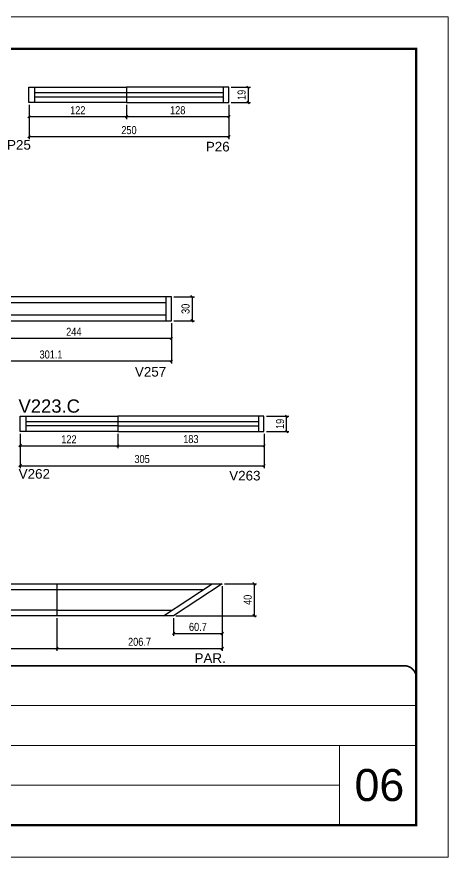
# Model space of a CAD drawing. Extents: x 3171 to 9452, y -2838 to 6252.
# Drawn here: x 5715 to 6255, y 4054 to 5104 of the extents above; entities that cross this region are included whole.
import ezdxf

# ---------------------------------------------------------------- set-up
doc = ezdxf.new("R2010")
doc.units = 0
doc.linetypes.add('CONTINUO', pattern=[0])
doc.linetypes.add('DASHED', pattern=[0.75, 0.5, -0.25])
for name, color, linetype in [('5', 5, 'Continuous'), ('NOMENCLATURA', 7, 'Continuous'), ('Painéis', 200, 'Continuous'), ('SARR_2.2x7', 40, 'Continuous')]:
    doc.layers.add(name, color=color, linetype=linetype)
for name, color, linetype, lineweight in [('CARIMBO', 255, 'Continuous', 9), ('Escoras', 2, 'Continuous', 25), ('Folhas', 255, 'Continuous', 9), ('Romaneio', 3, 'Continuous', 13), ('SARRAFO DE PRESSAO', 251, 'DASHED', 9)]:
    doc.layers.add(name, color=color, linetype=linetype, lineweight=lineweight)
doc.styles.add('ARIAL', font='arial.ttf')
doc.styles.add('COTA TECNICA', font='techl___.ttf', dxfattribs={"height": 10})
doc.styles.add('COTA TECNICA-50', font='techl___.ttf', dxfattribs={"height": 10})
doc.styles.get("Standard").update_dxf_attribs({"font": 'arial.ttf'})
doc.dimstyles.new('COTA PAINEL-50', dxfattribs={"dimtxt": 10, "dimasz": 3, "dimexe": 3, "dimexo": 3, "dimgap": 3, "dimtad": 1, "dimdec": 1, "dimzin": 12, "dimdsep": 46, "dimtxsty": 'COTA TECNICA-50', "dimblk1": 'OBLIQUE', "dimblk2": 'OBLIQUE', "dimsah": 1, "dimcen": 0.9, "dimclrd": 4, "dimclre": 4, "dimclrt": 240, "dimadec": 1, "dimazin": 3, "dimtfac": 1, "dimtdec": 1, "dimtmove": 0, "dimatfit": 3, "dimfxl": 1, "dimtolj": 1, "dimtzin": 12, "dimarcsym": 0})
doc.dimstyles.new('PAINEL', dxfattribs={"dimtxt": 10, "dimasz": 3, "dimexe": 3, "dimexo": 3, "dimgap": 3, "dimtad": 1, "dimdec": 1, "dimzin": 12, "dimdsep": 46, "dimtxsty": 'COTA TECNICA', "dimblk1": 'OBLIQUE', "dimblk2": 'OBLIQUE', "dimsah": 1, "dimcen": 0.9, "dimclrd": 4, "dimclre": 4, "dimclrt": 240, "dimadec": 1, "dimazin": 3, "dimtfac": 1, "dimtdec": 1, "dimtmove": 0, "dimatfit": 3, "dimfxl": 1, "dimtolj": 1, "dimtzin": 12, "dimarcsym": 0})

# ---------------------------------------------------------------- blocks, each defined once
blk = doc.blocks.new('9999999999')
at = {"color": 30, "linetype": 'CONTINUO'}
for p, q in [((98564.6, 34379.6), (99584, 34379.6)), ((98564.6, 34329.8), (99488, 34329.8)), ((99584, 34329.8), (99488, 34329.8)), ((99488, 34329.8), (99488, 34230.2)), ((98564.6, 34280), (99488, 34280))]:
    blk.add_line(p, q, dxfattribs=at)
at = {"color": 30, "linetype": 'CONTINUO', "const_width": 2}
blk.add_lwpolyline([(99584, 34230.2), (99584, 34414.4, 0.414214), (99569, 34429.4), (98229, 34429.4, 0.414214), (98214, 34414.4), (98214, 34245.2, 0.414214), (98229, 34230.2), (99584, 34230.2)], format="xyb", dxfattribs=at)
at = {"layer": 'Folhas'}
blk.add_lwpolyline([(98139, 34190.2), (99624, 34190.2), (99624, 35240.2), (98139, 35240.2)], close=True, dxfattribs=at)
at = {"layer": 'Folhas', "color": 30, "const_width": 3}
blk.add_lwpolyline([(98214, 34230.2), (99584, 34230.2), (99584, 35200.2), (98214, 35200.2)], close=True, dxfattribs=at)
blk = doc.blocks.new('_Oblique')
at = {"color": 0, "linetype": 'ByBlock', "lineweight": -2}
blk.add_line((-0.5, -0.5), (0.5, 0.5), dxfattribs=at)
blk = doc.blocks.new('*D234')
at = {"layer": 'Defpoints', "color": 0, "linetype": 'ByBlock', "transparency": 16777216}
for p in [(5730.4, 4996.7), (5980.4, 4996.7), (5980.4, 4954)]:
    blk.add_point(p, dxfattribs=at)
at = {"layer": 'Romaneio', "color": 4, "linetype": 'ByBlock', "lineweight": -2, "transparency": 16777216}
for p, q in [((5730.4, 4993.7), (5730.4, 4951)), ((5980.4, 4993.7), (5980.4, 4951)), ((5730.4, 4954), (5980.4, 4954))]:
    blk.add_line(p, q, dxfattribs=at)
at = {"layer": 'Romaneio', "color": 4, "linetype": 'ByBlock', "lineweight": -2, "transparency": 16777216, "xscale": 3, "yscale": 3, "zscale": 3, "rotation": 180}
blk.add_blockref('_Oblique', (5730.4, 4954), dxfattribs=at)
at = {"layer": 'Romaneio', "color": 4, "linetype": 'ByBlock', "lineweight": -2, "transparency": 16777216, "xscale": 3, "yscale": 3, "zscale": 3}
blk.add_blockref('_Oblique', (5980.4, 4954), dxfattribs=at)
at = {"layer": 'Romaneio', "color": 240, "linetype": 'ByBlock', "transparency": 16777216, "insert": (5855.4, 4962.1), "char_height": 10, "attachment_point": 5, "style": 'COTA TECNICA-50'}
blk.add_mtext('\\A1;250', dxfattribs=at)
blk = doc.blocks.new('*D235')
at = {"layer": 'Defpoints', "color": 0, "linetype": 'ByBlock', "transparency": 16777216}
for p in [(5730.4, 4996.7), (5852.4, 4996.7), (5852.4, 4979)]:
    blk.add_point(p, dxfattribs=at)
at = {"layer": 'Romaneio', "color": 4, "linetype": 'ByBlock', "lineweight": -2, "transparency": 16777216}
for p, q in [((5730.4, 4993.7), (5730.4, 4976)), ((5852.4, 4993.7), (5852.4, 4976)), ((5730.4, 4979), (5852.4, 4979))]:
    blk.add_line(p, q, dxfattribs=at)
at = {"layer": 'Romaneio', "color": 4, "linetype": 'ByBlock', "lineweight": -2, "transparency": 16777216, "xscale": 3, "yscale": 3, "zscale": 3}
for p, rotation in [((5730.4, 4979), 180.0000727987055), ((5852.4, 4979), 7.279870543824064e-05)]:
    blk.add_blockref('_Oblique', p, dxfattribs=dict(at, rotation=rotation))
at = {"layer": 'Romaneio', "color": 240, "linetype": 'ByBlock', "transparency": 16777216, "insert": (5791.4, 4987), "char_height": 10, "attachment_point": 5, "rotation": 0.0001, "style": 'COTA TECNICA-50'}
blk.add_mtext('\\A1;122', dxfattribs=at)
blk = doc.blocks.new('*D236')
at = {"layer": 'Defpoints', "color": 0, "linetype": 'ByBlock', "transparency": 16777216}
for p in [(5852.4, 4996.7), (5980.4, 4996.7), (5980.4, 4979)]:
    blk.add_point(p, dxfattribs=at)
at = {"layer": 'Romaneio', "color": 4, "linetype": 'ByBlock', "lineweight": -2, "transparency": 16777216}
for p, q in [((5852.4, 4993.7), (5852.4, 4976)), ((5980.4, 4993.7), (5980.4, 4976)), ((5852.4, 4979), (5980.4, 4979))]:
    blk.add_line(p, q, dxfattribs=at)
at = {"layer": 'Romaneio', "color": 4, "linetype": 'ByBlock', "lineweight": -2, "transparency": 16777216, "xscale": 3, "yscale": 3, "zscale": 3, "rotation": 180}
blk.add_blockref('_Oblique', (5852.4, 4979), dxfattribs=at)
at = {"layer": 'Romaneio', "color": 4, "linetype": 'ByBlock', "lineweight": -2, "transparency": 16777216, "xscale": 3, "yscale": 3, "zscale": 3}
blk.add_blockref('_Oblique', (5980.4, 4979), dxfattribs=at)
at = {"layer": 'Romaneio', "color": 240, "linetype": 'ByBlock', "transparency": 16777216, "insert": (5916.4, 4987), "char_height": 10, "attachment_point": 5, "style": 'COTA TECNICA-50'}
blk.add_mtext('\\A1;128', dxfattribs=at)
blk = doc.blocks.new('*D295')
at = {"layer": 'Defpoints', "color": 0, "linetype": 'ByBlock', "transparency": 16777216}
for p in [(5980.4, 5015.7), (5980.4, 4996.7), (6004.4, 4996.7)]:
    blk.add_point(p, dxfattribs=at)
at = {"layer": 'Romaneio', "color": 4, "linetype": 'ByBlock', "lineweight": -2, "transparency": 16777216}
for p, q in [((5983.4, 5015.7), (6007.4, 5015.7)), ((6004.4, 5015.7), (6004.4, 4996.7)), ((5983.4, 4996.7), (6007.4, 4996.7))]:
    blk.add_line(p, q, dxfattribs=at)
at = {"layer": 'Romaneio', "color": 4, "linetype": 'ByBlock', "lineweight": -2, "transparency": 16777216, "xscale": 3, "yscale": 3, "zscale": 3}
for p, rotation in [((6004.4, 5015.7), 90), ((6004.4, 4996.7), 270)]:
    blk.add_blockref('_Oblique', p, dxfattribs=dict(at, rotation=rotation))
at = {"layer": 'Romaneio', "color": 240, "linetype": 'ByBlock', "transparency": 16777216, "insert": (5996.3, 5006.2), "char_height": 10, "attachment_point": 5, "rotation": 90, "style": 'COTA TECNICA-50'}
blk.add_mtext('\\A1;19', dxfattribs=at)
blk = doc.blocks.new('*D174')
at = {"layer": 'Defpoints', "color": 0, "linetype": 'ByBlock', "transparency": 16777216}
for p in [(5607.4, 4723.9), (5908.5, 4723.9), (5607.4, 4673.6)]:
    blk.add_point(p, dxfattribs=at)
at = {"layer": 'Escoras', "color": 4, "linetype": 'ByBlock', "lineweight": -2, "transparency": 16777216}
for p, q in [((5607.4, 4720.9), (5607.4, 4670.6)), ((5908.5, 4720.9), (5908.5, 4670.6)), ((5908.5, 4673.6), (5607.4, 4673.6))]:
    blk.add_line(p, q, dxfattribs=at)
at = {"layer": 'Escoras', "color": 4, "linetype": 'ByBlock', "lineweight": -2, "transparency": 16777216, "xscale": 3, "yscale": 3, "zscale": 3, "rotation": 180}
blk.add_blockref('_Oblique', (5607.4, 4673.6), dxfattribs=at)
at = {"layer": 'Escoras', "color": 4, "linetype": 'ByBlock', "lineweight": -2, "transparency": 16777216, "xscale": 3, "yscale": 3, "zscale": 3}
blk.add_blockref('_Oblique', (5908.5, 4673.6), dxfattribs=at)
at = {"layer": 'Escoras', "color": 240, "linetype": 'ByBlock', "transparency": 16777216, "insert": (5757.9, 4681.8), "char_height": 10, "attachment_point": 5, "style": 'COTA TECNICA-50'}
blk.add_mtext('\\A1;301.1', dxfattribs=at)
blk = doc.blocks.new('*D175')
at = {"layer": 'Defpoints', "color": 0, "linetype": 'ByBlock', "transparency": 16777216}
for p in [(5908.5, 4753.9), (5908.5, 4723.9), (5934.4, 4723.9)]:
    blk.add_point(p, dxfattribs=at)
at = {"layer": 'Escoras', "color": 4, "linetype": 'ByBlock', "lineweight": -2, "transparency": 16777216}
for p, q in [((5911.5, 4753.9), (5937.4, 4753.9)), ((5934.4, 4753.9), (5934.4, 4723.9)), ((5911.5, 4723.9), (5937.4, 4723.9))]:
    blk.add_line(p, q, dxfattribs=at)
at = {"layer": 'Escoras', "color": 4, "linetype": 'ByBlock', "lineweight": -2, "transparency": 16777216, "xscale": 3, "yscale": 3, "zscale": 3}
for p, rotation in [((5934.4, 4753.9), 90), ((5934.4, 4723.9), 270)]:
    blk.add_blockref('_Oblique', p, dxfattribs=dict(at, rotation=rotation))
at = {"layer": 'Escoras', "color": 240, "linetype": 'ByBlock', "transparency": 16777216, "insert": (5926.2, 4738.9), "char_height": 10, "attachment_point": 5, "rotation": 90, "style": 'COTA TECNICA-50'}
blk.add_mtext('\\A1;30', dxfattribs=at)
blk = doc.blocks.new('*D225')
at = {"layer": 'Defpoints', "color": 0, "linetype": 'ByBlock', "transparency": 16777216}
for p in [(5719.3, 4585.6), (6024.3, 4585.6), (6024.3, 4542.9)]:
    blk.add_point(p, dxfattribs=at)
at = {"layer": 'Romaneio', "color": 4, "linetype": 'ByBlock', "lineweight": -2, "transparency": 16777216}
for p, q in [((5719.3, 4582.6), (5719.3, 4539.9)), ((6024.3, 4582.6), (6024.3, 4539.9)), ((5719.3, 4542.9), (6024.3, 4542.9))]:
    blk.add_line(p, q, dxfattribs=at)
at = {"layer": 'Romaneio', "color": 4, "linetype": 'ByBlock', "lineweight": -2, "transparency": 16777216, "xscale": 3, "yscale": 3, "zscale": 3, "rotation": 180}
blk.add_blockref('_Oblique', (5719.3, 4542.9), dxfattribs=at)
at = {"layer": 'Romaneio', "color": 4, "linetype": 'ByBlock', "lineweight": -2, "transparency": 16777216, "xscale": 3, "yscale": 3, "zscale": 3}
blk.add_blockref('_Oblique', (6024.3, 4542.9), dxfattribs=at)
at = {"layer": 'Romaneio', "color": 240, "linetype": 'ByBlock', "transparency": 16777216, "insert": (5871.8, 4551.2), "char_height": 10, "attachment_point": 5, "style": 'COTA TECNICA-50'}
blk.add_mtext('\\A1;305', dxfattribs=at)
blk = doc.blocks.new('*D226')
at = {"layer": 'Defpoints', "color": 0, "linetype": 'ByBlock', "transparency": 16777216}
for p in [(5719.3, 4585.6), (5841.3, 4585.6), (5841.3, 4567.9)]:
    blk.add_point(p, dxfattribs=at)
at = {"layer": 'Romaneio', "color": 4, "linetype": 'ByBlock', "lineweight": -2, "transparency": 16777216}
for p, q in [((5719.3, 4582.6), (5719.3, 4564.9)), ((5841.3, 4582.6), (5841.3, 4564.9)), ((5719.3, 4567.9), (5841.3, 4567.9))]:
    blk.add_line(p, q, dxfattribs=at)
at = {"layer": 'Romaneio', "color": 4, "linetype": 'ByBlock', "lineweight": -2, "transparency": 16777216, "xscale": 3, "yscale": 3, "zscale": 3}
for p, rotation in [((5719.3, 4567.9), 180.0000727987055), ((5841.3, 4567.9), 7.279870543824064e-05)]:
    blk.add_blockref('_Oblique', p, dxfattribs=dict(at, rotation=rotation))
at = {"layer": 'Romaneio', "color": 240, "linetype": 'ByBlock', "transparency": 16777216, "insert": (5780.3, 4575.9), "char_height": 10, "attachment_point": 5, "rotation": 0.0001, "style": 'COTA TECNICA-50'}
blk.add_mtext('\\A1;122', dxfattribs=at)
blk = doc.blocks.new('*D227')
at = {"layer": 'Defpoints', "color": 0, "linetype": 'ByBlock', "transparency": 16777216}
for p in [(5841.3, 4585.6), (6024.3, 4585.6), (6024.3, 4567.9)]:
    blk.add_point(p, dxfattribs=at)
at = {"layer": 'Romaneio', "color": 4, "linetype": 'ByBlock', "lineweight": -2, "transparency": 16777216}
for p, q in [((5841.3, 4582.6), (5841.3, 4564.9)), ((6024.3, 4582.6), (6024.3, 4564.9)), ((5841.3, 4567.9), (6024.3, 4567.9))]:
    blk.add_line(p, q, dxfattribs=at)
at = {"layer": 'Romaneio', "color": 4, "linetype": 'ByBlock', "lineweight": -2, "transparency": 16777216, "xscale": 3, "yscale": 3, "zscale": 3, "rotation": 180}
blk.add_blockref('_Oblique', (5841.3, 4567.9), dxfattribs=at)
at = {"layer": 'Romaneio', "color": 4, "linetype": 'ByBlock', "lineweight": -2, "transparency": 16777216, "xscale": 3, "yscale": 3, "zscale": 3}
blk.add_blockref('_Oblique', (6024.3, 4567.9), dxfattribs=at)
at = {"layer": 'Romaneio', "color": 240, "linetype": 'ByBlock', "transparency": 16777216, "insert": (5932.8, 4576.1), "char_height": 10, "attachment_point": 5, "style": 'COTA TECNICA-50'}
blk.add_mtext('\\A1;183', dxfattribs=at)
blk = doc.blocks.new('*D228')
at = {"layer": 'Defpoints', "color": 0, "linetype": 'ByBlock', "transparency": 16777216}
for p in [(6024.3, 4604.6), (6052.5, 4604.6), (6024.3, 4585.6)]:
    blk.add_point(p, dxfattribs=at)
at = {"layer": 'Escoras', "color": 4, "linetype": 'ByBlock', "lineweight": -2, "transparency": 16777216}
for p, q in [((6027.3, 4604.6), (6055.5, 4604.6)), ((6052.5, 4585.6), (6052.5, 4604.6)), ((6027.3, 4585.6), (6055.5, 4585.6))]:
    blk.add_line(p, q, dxfattribs=at)
at = {"layer": 'Escoras', "color": 4, "linetype": 'ByBlock', "lineweight": -2, "transparency": 16777216, "xscale": 3, "yscale": 3, "zscale": 3}
for p, rotation in [((6052.5, 4604.6), 90), ((6052.5, 4585.6), 270)]:
    blk.add_blockref('_Oblique', p, dxfattribs=dict(at, rotation=rotation))
at = {"layer": 'Escoras', "color": 240, "linetype": 'ByBlock', "transparency": 16777216, "insert": (6044.4, 4595.1), "char_height": 10, "attachment_point": 5, "rotation": 90, "style": 'COTA TECNICA-50'}
blk.add_mtext('\\A1;19', dxfattribs=at)
blk = doc.blocks.new('*D215')
at = {"layer": 'Defpoints', "color": 0, "linetype": 'ByBlock', "transparency": 16777216}
for p in [(5521.3, 4355.3), (5765.3, 4355.3), (5765.3, 4314.7)]:
    blk.add_point(p, dxfattribs=at)
at = {"layer": 'Escoras', "color": 4, "linetype": 'ByBlock', "lineweight": -2, "transparency": 16777216}
for p, q in [((5521.3, 4352.3), (5521.3, 4311.7)), ((5765.3, 4352.3), (5765.3, 4311.7)), ((5521.3, 4314.7), (5765.3, 4314.7))]:
    blk.add_line(p, q, dxfattribs=at)
at = {"layer": 'Escoras', "color": 4, "linetype": 'ByBlock', "lineweight": -2, "transparency": 16777216, "xscale": 3, "yscale": 3, "zscale": 3, "rotation": 180}
blk.add_blockref('_Oblique', (5521.3, 4314.7), dxfattribs=at)
at = {"layer": 'Escoras', "color": 4, "linetype": 'ByBlock', "lineweight": -2, "transparency": 16777216, "xscale": 3, "yscale": 3, "zscale": 3}
blk.add_blockref('_Oblique', (5765.3, 4314.7), dxfattribs=at)
at = {"layer": 'Escoras', "color": 240, "linetype": 'ByBlock', "transparency": 16777216, "insert": (5643.3, 4322.7), "char_height": 10, "attachment_point": 5, "style": 'COTA TECNICA-50'}
blk.add_mtext('\\A1;244', dxfattribs=at)
blk = doc.blocks.new('*D216')
at = {"layer": 'Defpoints', "color": 0, "linetype": 'ByBlock', "transparency": 16777216}
for p in [(5972, 4395.3), (5911.2, 4355.3), (5972, 4333.3)]:
    blk.add_point(p, dxfattribs=at)
at = {"layer": 'Escoras', "color": 4, "linetype": 'ByBlock', "lineweight": -2, "transparency": 16777216}
for p, q in [((5972, 4392.3), (5972, 4330.3)), ((5911.2, 4352.3), (5911.2, 4330.3)), ((5911.2, 4333.3), (5972, 4333.3))]:
    blk.add_line(p, q, dxfattribs=at)
at = {"layer": 'Escoras', "color": 4, "linetype": 'ByBlock', "lineweight": -2, "transparency": 16777216, "xscale": 3, "yscale": 3, "zscale": 3, "rotation": 180}
blk.add_blockref('_Oblique', (5911.2, 4333.3), dxfattribs=at)
at = {"layer": 'Escoras', "color": 4, "linetype": 'ByBlock', "lineweight": -2, "transparency": 16777216, "xscale": 3, "yscale": 3, "zscale": 3}
blk.add_blockref('_Oblique', (5972, 4333.3), dxfattribs=at)
at = {"layer": 'Escoras', "color": 240, "linetype": 'ByBlock', "transparency": 16777216, "insert": (5941.6, 4341.4), "char_height": 10, "attachment_point": 5, "style": 'COTA TECNICA-50'}
blk.add_mtext('\\A1;60.7', dxfattribs=at)
blk = doc.blocks.new('*D217')
at = {"layer": 'Defpoints', "color": 0, "linetype": 'ByBlock', "transparency": 16777216}
for p in [(5972, 4395.3), (5911.2, 4355.3), (6012, 4355.3)]:
    blk.add_point(p, dxfattribs=at)
at = {"layer": 'Escoras', "color": 4, "linetype": 'ByBlock', "lineweight": -2, "transparency": 16777216}
for p, q in [((5975, 4395.3), (6015, 4395.3)), ((6012, 4395.3), (6012, 4355.3)), ((5914.2, 4355.3), (6015, 4355.3))]:
    blk.add_line(p, q, dxfattribs=at)
at = {"layer": 'Escoras', "color": 4, "linetype": 'ByBlock', "lineweight": -2, "transparency": 16777216, "xscale": 3, "yscale": 3, "zscale": 3}
for p, rotation in [((6012, 4395.3), 90), ((6012, 4355.3), 270)]:
    blk.add_blockref('_Oblique', p, dxfattribs=dict(at, rotation=rotation))
at = {"layer": 'Escoras', "color": 240, "linetype": 'ByBlock', "transparency": 16777216, "insert": (6003.9, 4375.3), "char_height": 10, "attachment_point": 5, "rotation": 90, "style": 'COTA TECNICA-50'}
blk.add_mtext('\\A1;40', dxfattribs=at)
blk = doc.blocks.new('*D274')
at = {"layer": 'Defpoints', "color": 0, "linetype": 'ByBlock', "transparency": 16777216}
for p in [(5972, 4395.3), (5765.3, 4355.3), (5972, 4314.7)]:
    blk.add_point(p, dxfattribs=at)
at = {"layer": 'Escoras', "color": 4, "linetype": 'ByBlock', "lineweight": -2, "transparency": 16777216}
for p, q in [((5972, 4392.3), (5972, 4311.7)), ((5765.3, 4352.3), (5765.3, 4311.7)), ((5765.3, 4314.7), (5972, 4314.7))]:
    blk.add_line(p, q, dxfattribs=at)
at = {"layer": 'Escoras', "color": 4, "linetype": 'ByBlock', "lineweight": -2, "transparency": 16777216, "xscale": 3, "yscale": 3, "zscale": 3, "rotation": 180}
blk.add_blockref('_Oblique', (5765.3, 4314.7), dxfattribs=at)
at = {"layer": 'Escoras', "color": 4, "linetype": 'ByBlock', "lineweight": -2, "transparency": 16777216, "xscale": 3, "yscale": 3, "zscale": 3}
blk.add_blockref('_Oblique', (5972, 4314.7), dxfattribs=at)
at = {"layer": 'Escoras', "color": 240, "linetype": 'ByBlock', "transparency": 16777216, "insert": (5868.6, 4322.8), "char_height": 10, "attachment_point": 5, "style": 'COTA TECNICA-50'}
blk.add_mtext('\\A1;206.7', dxfattribs=at)
blk = doc.blocks.new('*D339')
at = {"color": 4, "lineweight": -2, "transparency": 16777216}
for p, q in [((5664.4, 4720.9), (5664.4, 4699.1)), ((5908.5, 4720.9), (5908.5, 4699.1)), ((5664.4, 4702.1), (5908.5, 4702.1))]:
    blk.add_line(p, q, dxfattribs=at)
at = {"layer": 'Defpoints', "color": 0, "transparency": 16777216}
for p in [(5664.4, 4723.9), (5908.5, 4723.9), (5908.5, 4702.1)]:
    blk.add_point(p, dxfattribs=at)
at = {"color": 4, "lineweight": -2, "transparency": 16777216, "xscale": 3, "yscale": 3, "zscale": 3, "rotation": 180}
blk.add_blockref('_Oblique', (5664.4, 4702.1), dxfattribs=at)
at = {"color": 4, "lineweight": -2, "transparency": 16777216, "xscale": 3, "yscale": 3, "zscale": 3}
blk.add_blockref('_Oblique', (5908.5, 4702.1), dxfattribs=at)
at = {"color": 240, "transparency": 16777216, "insert": (5786.4, 4710.2), "char_height": 10, "attachment_point": 5, "style": 'COTA TECNICA'}
blk.add_mtext('\\A1;244', dxfattribs=at)

msp = doc.modelspace()

# ---------------------------------------------------------------- linework, layer by layer
at = {"layer": 'Painéis', "linetype": 'Continuous'}
for points in [[(5730.35, 5015.72), (5852.35, 5015.72), (5852.35, 4996.72), (5730.35, 4996.72)], [(5852.35, 4996.72), (5980.35, 4996.72), (5980.35, 5015.72), (5852.35, 5015.72)], [(5719.28, 4604.64), (5841.28, 4604.64), (5841.28, 4585.64), (5719.28, 4585.64)], [(5841.28, 4585.64), (6024.28, 4585.64), (6024.28, 4604.64), (5841.28, 4604.64)], [(5521.25, 4395.35), (5765.25, 4395.35), (5765.25, 4355.35), (5521.25, 4355.35)]]:
    msp.add_lwpolyline(points, close=True, dxfattribs=at)
for points in [[(5607.36, 4753.93), (5607.36, 4723.93), (5908.46, 4723.93), (5908.46, 4753.93), (5607.36, 4753.93)], [(5911.25, 4355.35), (4921.22, 4355.35), (4911.25, 4353.41), (4959.51, 4395.35), (4981.24, 4389.06), (4988.47, 4395.35), (5971.98, 4395.35), (5911.25, 4355.35)]]:
    msp.add_lwpolyline(points, dxfattribs=at)
at = {"layer": 'SARR_2.2x7', "linetype": 'Continuous'}
for p, q in [((5737.35, 5015.72), (5737.35, 4996.72)), ((5973.35, 5008.72), (5737.35, 5008.72)), ((5973.35, 5015.72), (5973.35, 4996.72)), ((5737.35, 5003.72), (5973.35, 5003.72)), ((5607.36, 4746.98), (5901.46, 4746.93)), ((5901.43, 4753.93), (5901.43, 4723.93)), ((5901.5, 4730.93), (5607.36, 4730.98)), ((5726.28, 4604.64), (5726.28, 4585.64)), ((6017.28, 4604.64), (6017.28, 4585.64)), ((5841.28, 4597.64), (5726.28, 4597.64)), ((5841.28, 4592.64), (5726.28, 4592.64)), ((6017.28, 4597.64), (5841.28, 4597.64)), ((5841.28, 4592.64), (6017.28, 4592.64)), ((5898.52, 4355.35), (5959.26, 4395.35)), ((5521.25, 4388.35), (5765.25, 4388.35)), ((5765.25, 4388.35), (5948.63, 4388.35)), ((5765.29, 4362.35), (5521.29, 4362.35)), ((5765.25, 4362.35), (5909.15, 4362.35))]:
    msp.add_line(p, q, dxfattribs=at)

# ---------------------------------------------------------------- block references
at = {"layer": 'SARRAFO DE PRESSAO', "color": 6, "linetype": 'ByBlock'}
msp.add_blockref('9999999999', (-93369.29, -30136.46), dxfattribs=at)

# ---------------------------------------------------------------- texts
at = {"layer": '5', "linetype": 'Continuous'}
for s, p in [('P25', (5702.91, 4937.77)), ('P26', (5951.53, 4935.54)), ('V257', (5862.83, 4654.24)), ('V262', (5717.45, 4526.69)), ('V263', (5980.78, 4524.46)), ('PAR.', (5937.38, 4296.48))]:
    msp.add_text(s, height=12, rotation=359.99996, dxfattribs=at).set_placement(p)
at = {"layer": 'CARIMBO', "style": 'ARIAL'}
msp.add_text('06', height=40, dxfattribs=at).set_placement((6137.55, 4123.89))
at = {"layer": 'NOMENCLATURA', "linetype": 'Continuous'}
msp.add_text('V223.C', height=16.5, dxfattribs=at).set_placement((5717.24, 4609.15))

# ---------------------------------------------------------------- dimensions: what is measured, and where the dimension line sits
dim = msp.add_linear_dim(base=(5908.46, 4702.12), p1=(5664.43, 4723.93), p2=(5908.46, 4723.93), dimstyle='PAINEL', override={"dimtmove": 1})
dim.commit()
dim.dimension.update_dxf_attribs({"geometry": '*D339', "text_midpoint": (5786.45, 4710.2)})
at = {"layer": 'Escoras', "linetype": 'ByBlock'}
for base, p1, p2, picture, middle in [((5934.38, 4723.93), (5908.46, 4753.93), (5908.46, 4723.93), '*D175', (5926.16, 4738.93)), ((6052.49, 4604.64), (6024.28, 4585.64), (6024.28, 4604.64), '*D228', (6044.4, 4595.14)), ((6011.98, 4355.35), (5971.98, 4395.35), (5911.25, 4355.35), '*D217', (6003.88, 4375.35))]:
    dim = msp.add_linear_dim(base=base, p1=p1, p2=p2, angle=90, dimstyle='COTA PAINEL-50', override={"dimarcsym": 1}, dxfattribs=at)
    dim.commit()
    dim.dimension.update_dxf_attribs({"geometry": picture, "text_midpoint": middle})
for base, p1, p2, picture, middle in [((5607.36, 4673.56), (5908.46, 4723.93), (5607.36, 4723.93), '*D174', (5757.91, 4681.78)), ((5971.98, 4314.67), (5765.25, 4355.35), (5971.98, 4395.35), '*D274', (5868.62, 4322.77)), ((5971.98, 4333.27), (5911.25, 4355.35), (5971.98, 4395.35), '*D216', (5941.62, 4341.37)), ((5765.25, 4314.67), (5521.25, 4355.35), (5765.25, 4355.35), '*D215', (5643.25, 4322.74))]:
    dim = msp.add_linear_dim(base=base, p1=p1, p2=p2, dimstyle='COTA PAINEL-50', override={"dimarcsym": 1}, dxfattribs=at)
    dim.commit()
    dim.dimension.update_dxf_attribs({"geometry": picture, "text_midpoint": middle})
at = {"layer": 'Romaneio', "linetype": 'ByBlock'}
for p1, p2, distance, picture, middle in [((5980.35, 5015.72), (5980.35, 4996.72), 24.03, '*D295', (5996.29, 5006.22)), ((5730.35, 4996.72), (5980.35, 4996.72), -42.7, '*D234', (5855.35, 4962.13)), ((5730.35, 4996.72), (5852.35, 4996.72), -17.77, '*D235', (5791.35, 4987.01)), ((5852.35, 4996.72), (5980.35, 4996.72), -17.77, '*D236', (5916.35, 4987.05)), ((5719.28, 4585.64), (6024.28, 4585.64), -42.7, '*D225', (5871.78, 4551.15)), ((5719.28, 4585.64), (5841.28, 4585.64), -17.77, '*D226', (5780.28, 4575.93)), ((5841.28, 4585.64), (6024.28, 4585.64), -17.77, '*D227', (5932.78, 4576.11))]:
    dim = msp.add_aligned_dim(p1=p1, p2=p2, distance=distance, dimstyle='COTA PAINEL-50', override={"dimarcsym": 1}, dxfattribs=at)
    dim.commit()
    dim.dimension.update_dxf_attribs({"geometry": picture, "text_midpoint": middle})

doc.saveas('drawing.dxf')
